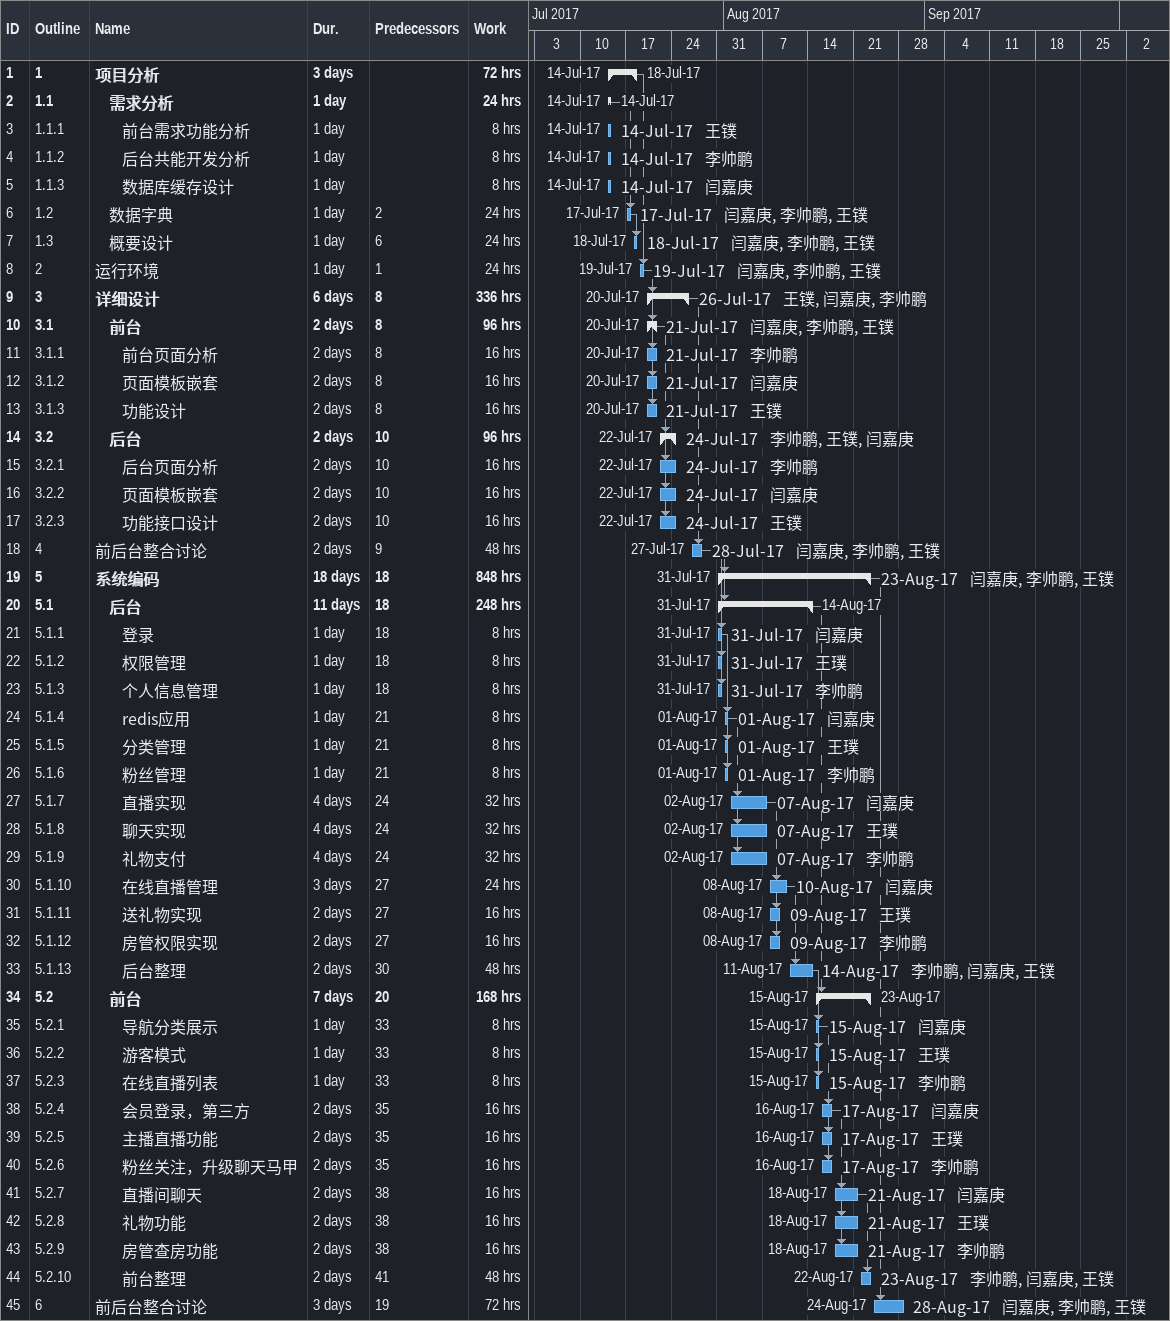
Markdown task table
| ID | WBS | Task | Duration | Start | Finish | Predecessors | Resources | Work (h) |
|---|---|---|---|---|---|---|---|---|
| 1 | 1 | **项目分析** | 3d | 2017-07-14 | 2017-07-18 |  |  | 72 |
| 2 | 1.1 | **需求分析** | 1d | 2017-07-14 | 2017-07-14 |  |  | 24 |
| 3 | 1.1.1 | 前台需求功能分析 | 1d | 2017-07-14 | 2017-07-14 |  | 王镤 | 8 |
| 4 | 1.1.2 | 后台共能开发分析 | 1d | 2017-07-14 | 2017-07-14 |  | 李帅鹏 | 8 |
| 5 | 1.1.3 | 数据库缓存设计 | 1d | 2017-07-14 | 2017-07-14 |  | 闫嘉庚 | 8 |
| 6 | 1.2 | 数据字典 | 1d | 2017-07-17 | 2017-07-17 | 2 | 闫嘉庚, 李帅鹏, 王镤 | 24 |
| 7 | 1.3 | 概要设计 | 1d | 2017-07-18 | 2017-07-18 | 6 | 闫嘉庚, 李帅鹏, 王镤 | 24 |
| 8 | 2 | 运行环境 | 1d | 2017-07-19 | 2017-07-19 | 1 | 闫嘉庚, 李帅鹏, 王镤 | 24 |
| 9 | 3 | **详细设计** | 6d | 2017-07-20 | 2017-07-26 | 8 | 王镤, 闫嘉庚, 李帅鹏 | 336 |
| 10 | 3.1 | **前台** | 2d | 2017-07-20 | 2017-07-21 | 8 | 闫嘉庚, 李帅鹏, 王镤 | 96 |
| 11 | 3.1.1 | 前台页面分析 | 2d | 2017-07-20 | 2017-07-21 | 8 | 李帅鹏 | 16 |
| 12 | 3.1.2 | 页面模板嵌套 | 2d | 2017-07-20 | 2017-07-21 | 8 | 闫嘉庚 | 16 |
| 13 | 3.1.3 | 功能设计 | 2d | 2017-07-20 | 2017-07-21 | 8 | 王镤 | 16 |
| 14 | 3.2 | **后台** | 2d | 2017-07-22 | 2017-07-24 | 10 | 李帅鹏, 王镤, 闫嘉庚 | 96 |
| 15 | 3.2.1 | 后台页面分析 | 2d | 2017-07-22 | 2017-07-24 | 10 | 李帅鹏 | 16 |
| 16 | 3.2.2 | 页面模板嵌套 | 2d | 2017-07-22 | 2017-07-24 | 10 | 闫嘉庚 | 16 |
| 17 | 3.2.3 | 功能接口设计 | 2d | 2017-07-22 | 2017-07-24 | 10 | 王镤 | 16 |
| 18 | 4 | 前后台整合讨论 | 2d | 2017-07-27 | 2017-07-28 | 9 | 闫嘉庚, 李帅鹏, 王镤 | 48 |
| 19 | 5 | **系统编码** | 18d | 2017-07-31 | 2017-08-23 | 18 | 闫嘉庚, 李帅鹏, 王镤 | 848 |
| 20 | 5.1 | **后台** | 11d | 2017-07-31 | 2017-08-14 | 18 |  | 248 |
| 21 | 5.1.1 | 登录 | 1d | 2017-07-31 | 2017-07-31 | 18 | 闫嘉庚 | 8 |
| 22 | 5.1.2 | 权限管理 | 1d | 2017-07-31 | 2017-07-31 | 18 | 王璞 | 8 |
| 23 | 5.1.3 | 个人信息管理 | 1d | 2017-07-31 | 2017-07-31 | 18 | 李帅鹏 | 8 |
| 24 | 5.1.4 | redis应用 | 1d | 2017-08-01 | 2017-08-01 | 21 | 闫嘉庚 | 8 |
| 25 | 5.1.5 | 分类管理 | 1d | 2017-08-01 | 2017-08-01 | 21 | 王璞 | 8 |
| 26 | 5.1.6 | 粉丝管理 | 1d | 2017-08-01 | 2017-08-01 | 21 | 李帅鹏 | 8 |
| 27 | 5.1.7 | 直播实现 | 4d | 2017-08-02 | 2017-08-07 | 24 | 闫嘉庚 | 32 |
| 28 | 5.1.8 | 聊天实现 | 4d | 2017-08-02 | 2017-08-07 | 24 | 王璞 | 32 |
| 29 | 5.1.9 | 礼物支付 | 4d | 2017-08-02 | 2017-08-07 | 24 | 李帅鹏 | 32 |
| 30 | 5.1.10 | 在线直播管理 | 3d | 2017-08-08 | 2017-08-10 | 27 | 闫嘉庚 | 24 |
| 31 | 5.1.11 | 送礼物实现 | 2d | 2017-08-08 | 2017-08-09 | 27 | 王璞 | 16 |
| 32 | 5.1.12 | 房管权限实现 | 2d | 2017-08-08 | 2017-08-09 | 27 | 李帅鹏 | 16 |
| 33 | 5.1.13 | 后台整理 | 2d | 2017-08-11 | 2017-08-14 | 30 | 李帅鹏, 闫嘉庚, 王镤 | 48 |
| 34 | 5.2 | **前台** | 7d | 2017-08-15 | 2017-08-23 | 20 |  | 168 |
| 35 | 5.2.1 | 导航分类展示 | 1d | 2017-08-15 | 2017-08-15 | 33 | 闫嘉庚 | 8 |
| 36 | 5.2.2 | 游客模式 | 1d | 2017-08-15 | 2017-08-15 | 33 | 王璞 | 8 |
| 37 | 5.2.3 | 在线直播列表 | 1d | 2017-08-15 | 2017-08-15 | 33 | 李帅鹏 | 8 |
| 38 | 5.2.4 | 会员登录，第三方 | 2d | 2017-08-16 | 2017-08-17 | 35 | 闫嘉庚 | 16 |
| 39 | 5.2.5 | 主播直播功能 | 2d | 2017-08-16 | 2017-08-17 | 35 | 王璞 | 16 |
| 40 | 5.2.6 | 粉丝关注，升级聊天马甲 | 2d | 2017-08-16 | 2017-08-17 | 35 | 李帅鹏 | 16 |
| 41 | 5.2.7 | 直播间聊天 | 2d | 2017-08-18 | 2017-08-21 | 38 | 闫嘉庚 | 16 |
| 42 | 5.2.8 | 礼物功能 | 2d | 2017-08-18 | 2017-08-21 | 38 | 王璞 | 16 |
| 43 | 5.2.9 | 房管查房功能 | 2d | 2017-08-18 | 2017-08-21 | 38 | 李帅鹏 | 16 |
| 44 | 5.2.10 | 前台整理 | 2d | 2017-08-22 | 2017-08-23 | 41 | 李帅鹏, 闫嘉庚, 王镤 | 48 |
| 45 | 6 | 前后台整合讨论 | 3d | 2017-08-24 | 2017-08-28 | 19 | 闫嘉庚, 李帅鹏, 王镤 | 72 |
